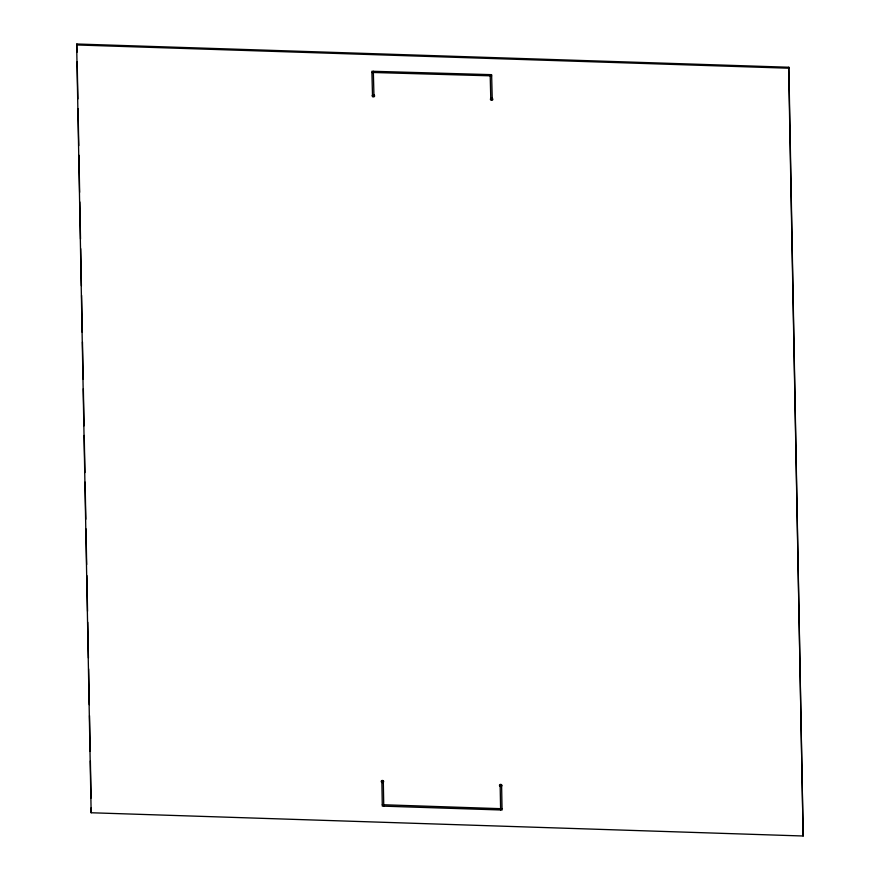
<?xml version="1.0" encoding="UTF-8"?>
<svg xmlns="http://www.w3.org/2000/svg" width="880" height="880" viewBox="0 0 880 880"><rect width="100%" height="100%" fill="white"/><g stroke="black" fill="none" stroke-linecap="round" stroke-linejoin="round"><path stroke-width="1.32" d="M76.659 44.968L76.835 44L788.843 67.243L803.165 836L91.157 812.757L76.659 44.968L788.667 68.211L788.843 67.243M91.157 812.757L91.256 807.675M371.932 72.457L491.667 75.856M373.329 71.291L373.956 95.777L372.504 95.733L371.888 71.258L491.623 74.657L492.25 99.462L490.798 99.418L490.171 74.613M491.282 98.263A1.21 1.034 10.3 0 1 492.822 99.407A1.21 1.034 10.3 0 1 491.139 100.21A1.21 1.034 10.3 0 1 490.754 98.516L492.206 98.395M383.328 782.155L381.854 782.375L383.306 782.265A1.21 1.034 10.3 0 0 382.932 780.571A1.21 1.034 10.3 0 0 381.238 781.363A1.21 1.034 10.3 0 0 382.767 782.507M382.294 804.716L502.029 808.72M383.746 804.76L383.757 806.157L383.306 781.154L381.854 781.11L382.305 806.113L502.051 810.018L501.611 785.345L500.159 785.29L500.621 809.875M490.754 98.516L491.315 98.428M788.667 68.211L803.165 836M76.835 44L77 52.239M77.176 61.853L77.88 98.945M78.056 108.559L78.76 145.64M78.936 155.254L79.64 192.335M79.816 201.949L80.52 239.041M80.707 248.655L81.4 285.736M81.587 295.35L82.28 332.442M82.467 342.056L83.171 379.137M83.347 388.751L84.051 425.832M84.227 435.446L84.931 472.538M85.107 482.152L85.811 519.233M85.998 528.847L86.669 564.564M86.878 575.553L87.549 611.259M87.758 622.248L88.429 657.954M88.638 668.943L89.309 704.66M89.518 715.649L90.189 751.355M90.376 760.969L91.08 798.061M499.84 786.126A1.21 1.034 10.3 0 0 501.842 785.719A1.21 1.034 10.3 0 0 500.346 784.399A1.21 1.034 10.3 0 0 499.84 786.126M372.57 96.58A1.21 1.034 10.3 0 0 374.572 96.162A1.21 1.034 10.3 0 0 373.065 94.853A1.21 1.034 10.3 0 0 372.57 96.58"/></g></svg>
